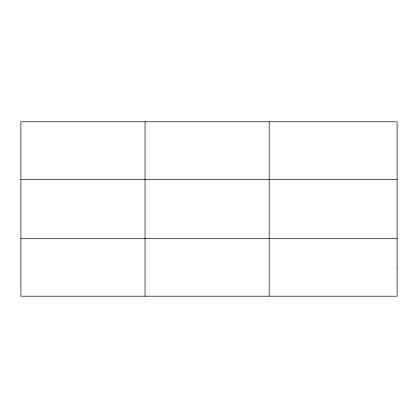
<?xml version="1.0" encoding="UTF-8"?>
<svg xmlns="http://www.w3.org/2000/svg" width="418" height="418" viewBox="0 0 418 418"><rect width="100%" height="100%" fill="white"/><g stroke="black" fill="none" stroke-linecap="round" stroke-linejoin="round"><path stroke-width="0.63" d="M145.046 296.205L145.046 121.795M269.192 296.205L269.192 121.795M20.9 179.348L397.1 179.348M20.9 238.652L397.1 238.652M397.1 267.426L397.1 296.205L20.9 296.205L20.9 121.795L397.1 121.795L397.1 267.426"/></g></svg>
